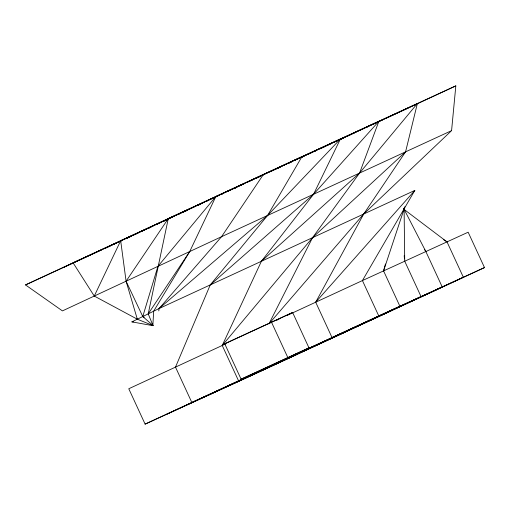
<?xml version="1.0" encoding="UTF-8"?>
<svg xmlns="http://www.w3.org/2000/svg" width="510" height="510" viewBox="0 0 510 510"><rect width="100%" height="100%" fill="white"/><g stroke="black" fill="none" stroke-linecap="round" stroke-linejoin="round"><path stroke-width="0.76" d="M152.873 325.412L153.65 311.202L189.726 251.532L215.864 196.503L292.81 161.09L275.508 169.129M451.579 130.643L455.825 85.871L263.453 174.401L25.5 284.918L62.437 310.896L221.55 236.691L451.579 130.643L363.681 214.041L268.961 323.844L312.534 237.666L359.569 173.062L417.352 103.575L405.571 151.852L363.681 214.041L315.696 302.207L332.042 337.582L437.771 289.221M158.788 310.89L159.094 308.537L221.55 236.691L263.453 174.401M153.019 325.565L148.212 313.873L168.274 218.605L244.507 183.523L227.192 191.569M166.26 414.458L399.916 306.268L383.571 270.893L385.445 263.995M383.571 270.893L404.87 206.684M334.171 142.048L378.879 121.284L359.569 173.062L261.388 261.292L222.232 345.48L238.578 380.855L344.307 332.494M293.53 160.758L340.406 138.988L267.559 215.481L210.241 284.911L175.504 367.117L191.843 402.492L297.572 354.131M152.828 325.495L137.324 319.203L94.261 296.055L120.679 240.714L176.256 215.137M340.406 138.988L313.561 194.272L261.388 261.292M153.032 325.692L131.886 321.874L159.094 308.537L414.828 190.415L362.425 280.57L286.939 315.518M148.212 313.873L189.726 251.532M168.274 218.605L126.085 281.214L137.324 319.203M215.864 196.503L157.909 266.373L142.768 316.538L152.892 325.386M222.232 345.48L312.534 237.666L405.571 151.852M315.696 302.207L414.828 190.415M378.879 121.284L313.561 194.272L210.241 284.911M159.094 308.537L267.559 215.481L301.926 156.691L63.973 267.214M105.334 248.172L110.383 245.826M111.824 245.157L122.642 240.133M126.244 238.457L131.293 236.111M132.734 235.441L139.944 232.095M141.385 231.425L145.713 229.417M147.154 228.741L150.042 227.403L141.493 231.342M152.203 226.402L150.762 227.071L154.313 225.439M155.811 224.725L160.854 222.379M162.301 221.71L173.113 216.686M176.721 215.016L181.77 212.67M183.211 212.001L194.023 206.977M202.68 202.954L197.631 205.3L204.759 202.024M206.282 201.284L219.262 195.253M220.702 194.584L223.59 193.245M253.151 179.514L248.109 181.86L254.484 178.933M256.76 177.837L267.578 172.813M269.019 172.144L274.068 169.798M162.556 221.754L164.717 220.753M183.466 212.045L186.354 210.706L184.951 211.338M233.943 188.598L236.105 187.597L233.969 188.579M257.014 177.882L259.902 176.543M275.763 169.173L280.812 166.827M290.91 162.142L288.022 163.48L292.957 161.23M294.512 160.465L311.82 152.426M313.261 151.757L332.73 142.717M301.257 157.494L303.424 156.493M313.516 151.802L316.404 150.463M326.496 145.777L320.006 148.786L324.309 146.803M334.433 142.092L337.314 140.754M338.755 140.084L351.734 134.053M353.175 133.384L358.224 131.038M359.665 130.369L417.352 103.575M339.016 140.129L341.898 138.784M361.367 129.744L362.808 129.075M366.416 127.398L368.577 126.397M372.185 124.72L375.067 123.382M378.675 121.705L383.718 119.359M385.165 118.69L395.977 113.666M397.417 112.997L455.825 85.871M224.744 343.804L292.625 312.496L308.971 347.871L262.236 369.508L241.09 379.179L224.744 343.804L292.625 312.496M225.828 343.817L128.769 388.754L145.114 424.129L250.844 375.774L484.5 267.584L468.154 232.209L362.425 280.57L378.771 315.939L484.5 267.584M276.873 320.178L279.027 319.183M241.09 379.179L308.971 347.871M145.114 424.129L378.771 315.939M187.406 404.787L421.062 296.597L404.717 261.222L404.092 208.373M208.552 395.116L442.208 286.926L425.863 251.551L403.537 208.201M229.698 385.445L463.354 277.255L447.009 241.88L403.85 209.24M293.524 160.765L408.236 107.973M255.912 178.277L260.897 175.982M262.318 175.325L264.46 174.344M270.16 171.723L274.431 169.753M277.287 168.44L278.709 167.784M302.22 156.965L304.362 155.983M307.919 154.345L312.91 152.05M315.046 151.062L316.474 150.405M327.873 145.159L330.722 143.852M339.985 139.587L344.256 137.617M347.106 136.31L350.67 134.672M352.098 134.015L354.233 133.027M177.684 214.48L190.504 208.577M191.932 207.921L196.203 205.957M206.894 201.036L208.316 200.385M211.88 198.741L216.157 196.777M221.142 194.482L222.57 193.826M140.065 231.993L73.089 262.816L94.261 296.055M155.741 224.782L160.012 222.813M163.576 221.174L168.568 218.879M170.703 217.897L172.125 217.241M177.824 214.614L179.966 213.633M197.778 205.434L199.914 204.453M25.5 284.918L101.739 249.836M105.302 248.198L111.709 245.246M113.137 244.59L115.987 243.276M119.55 241.638L121.686 240.656M127.385 238.036L131.663 236.066M134.512 234.753L135.934 234.096M148.761 228.199L150.189 227.543M296.884 353.691L295.366 354.386L300.231 352.142L298.713 352.831M285.307 359.219L391.036 310.858M131.886 321.874L133.473 321.835M144.196 317.214L142.768 316.538L126.085 281.214L120.679 240.714M443.674 239.738L447.009 241.88M424.569 249.562L425.863 251.551M271.479 322.167L287.825 357.542M404.175 255.727L404.487 258.87"/></g></svg>
